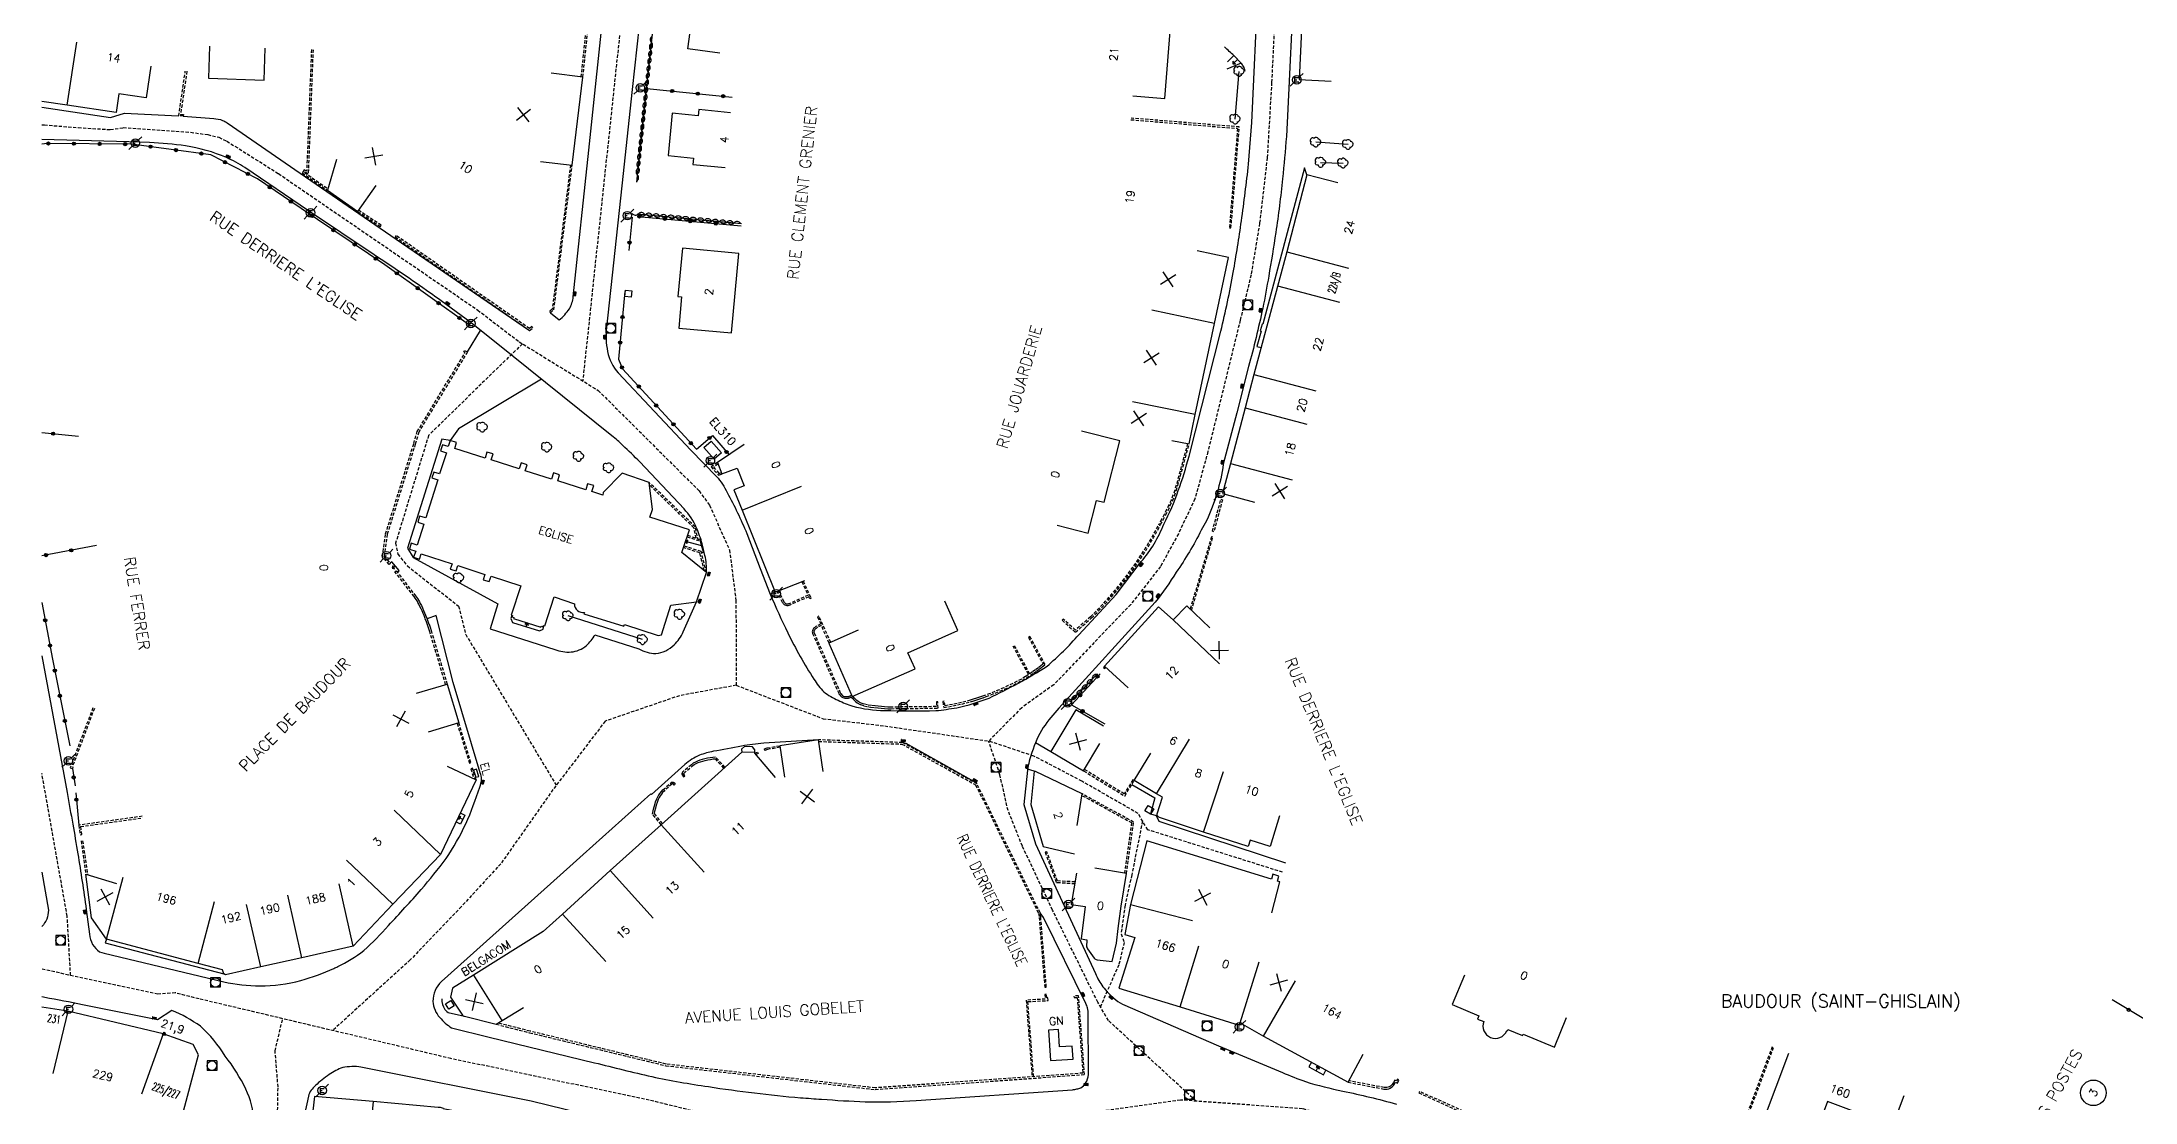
# Model space of a CAD drawing. Header units: millimetres. Extents: x 111999 to 113000, y 130000 to 131000.
# Drawn here: x 112000 to 112327, y 130470.7 to 130636.4 of the extents above; entities that cross this region are included whole.
import ezdxf
from ezdxf.enums import TextEntityAlignment as Align

# ---------------------------------------------------------------- set-up
doc = ezdxf.new("R2010")
doc.units = ezdxf.units.MM
doc.linetypes.add('DASHED', pattern=[0.75, 0.5, -0.25])
doc.layers.get('0').update_dxf_attribs({"linetype": 'CONTINUOUS'})
for name, color, linetype in [('W0001', 6, 'DASHED'), ('W0008', 7, 'CONTINUOUS'), ('W0100', 7, 'CONTINUOUS'), ('W0112', 1, 'DASHED'), ('W0300', 7, 'CONTINUOUS'), ('W0302', 3, 'CONTINUOUS'), ('W0310', 3, 'CONTINUOUS'), ('W0322', 7, 'CONTINUOUS'), ('W0334', 7, 'CONTINUOUS'), ('W0400', 7, 'CONTINUOUS'), ('W0420', 7, 'CONTINUOUS'), ('W0471', 7, 'CONTINUOUS'), ('W0851', 7, 'CONTINUOUS'), ('W0980', 7, 'CONTINUOUS'), ('W0984', 7, 'CONTINUOUS'), ('W0989', 7, 'CONTINUOUS'), ('W0991', 7, 'CONTINUOUS'), ('W1102', 7, 'CONTINUOUS')]:
    doc.layers.add(name, color=color, linetype=linetype)
doc.styles.get("Standard").update_dxf_attribs({"font": 'romans.shx', "width": 0.85})

# ---------------------------------------------------------------- blocks, each defined once
blk = doc.blocks.new('T400')
for p, q in [((-0.15, 0.3), (0.15, 0.3)), ((-0.15, -0.25), (-0.15, 0.3)), ((-0.15, 0.15), (0.15, 0.15)), ((-0.15, 0), (0.15, 0)), ((0.15, 0.3), (0.15, -0.25)), ((-0.15, -0.15), (0.15, -0.15)), ((-0.15, -0.25), (-0.15, -0.3)), ((-0.15, -0.3), (0.15, -0.3)), ((0.15, -0.3), (0.15, -0.25))]:
    blk.add_line(p, q)
blk = doc.blocks.new('T420')
for p, q in [((0.75, 0.75), (-0.75, 0.75)), ((-0.75, 0.75), (-0.75, -0.75)), ((0.75, 0.75), (0.75, -0.75)), ((0.75, -0.75), (-0.75, -0.75))]:
    blk.add_line(p, q)
blk.add_ellipse((0, 0), major_axis=(-0.53, 0.53), ratio=1, start_param=3.926991, end_param=10.210176)
blk = doc.blocks.new('T471')
for p, q in [((-0.333334, 0.333334), (-0.333334, -0.333334)), ((-0.333334, 0.333334), (0.333334, 0.333334)), ((-0.333334, 0), (0, 0)), ((0.500001, 0.500001), (1.000002, 1.000002)), ((-0.500001, -0.500001), (-1.000002, -1.000002)), ((-0.333334, -0.333334), (0.333334, -0.333334))]:
    blk.add_line(p, q)
blk.add_ellipse((0, 0), major_axis=(0.471405, 0.471405), ratio=1, start_param=5.4977871438, end_param=11.780972451)
blk = doc.blocks.new('T851')
for p, q in [((-0.25, -0.15), (0, 0.32)), ((0, 0.32), (0.25, -0.15)), ((-0.25, -0.15), (0.25, -0.15))]:
    blk.add_line(p, q)
for major_axis in [(-0.106, 0.106), (-0.0354, 0.0354), (-0.0236, 0.0236)]:
    blk.add_ellipse((0, 0), major_axis=major_axis, ratio=1, start_param=3.926991, end_param=10.210176)
blk = doc.blocks.new('t112o')
at = {"color": 0, "linetype": 'Continuous'}
for p, q in [((-0.5, 0.5), (0.5, 0.5)), ((-0.5, -0.5), (-0.5, 0.5)), ((0.5, 0.5), (0.5, -0.5)), ((0.5, -0.5), (-0.5, -0.5))]:
    blk.add_line(p, q, dxfattribs=at)
blk = doc.blocks.new('T300')
for p, q in [((-0.8, 0.51), (-0.86, 0.34)), ((-0.86, 0.34), (-0.86, 0.17)), ((-0.86, 0.17), (-0.74, 0.06)), ((-0.69, 0.63), (-0.8, 0.51)), ((-0.8, -0.06), (-0.74, 0.06)), ((-0.74, 0.06), (-0.69, 0.11)), ((-0.57, 0.69), (-0.69, 0.63)), ((-0.46, 0.69), (-0.57, 0.69)), ((-0.29, 0.63), (-0.46, 0.69)), ((-0.29, 0.63), (-0.17, 0.74)), ((-0.23, 0.57), (-0.29, 0.63)), ((-0.17, 0.74), (-0.06, 0.8)), ((-0.06, 0.8), (0.06, 0.8)), ((0.06, 0.8), (0.23, 0.74)), ((0.23, 0.74), (0.34, 0.63)), ((0.34, 0.63), (0.4, 0.51)), ((0.46, 0.46), (0.34, 0.46)), ((0.4, 0.51), (0.4, 0.46)), ((0.57, 0.4), (0.46, 0.46)), ((0.57, 0.4), (0.69, 0.29)), ((0.69, 0.29), (0.74, 0.17)), ((0.74, 0.06), (0.69, -0.17)), ((0.74, 0.17), (0.74, 0.06)), ((-0.8, -0.17), (-0.8, -0.06)), ((-0.8, -0.23), (-0.8, -0.17)), ((-0.74, -0.34), (-0.8, -0.23)), ((-0.69, -0.4), (-0.74, -0.34)), ((-0.51, -0.46), (-0.69, -0.4)), ((-0.4, -0.46), (-0.51, -0.46)), ((-0.4, -0.46), (-0.34, -0.46)), ((-0.34, -0.46), (-0.34, -0.4)), ((-0.34, -0.51), (-0.34, -0.46)), ((-0.29, -0.63), (-0.34, -0.51)), ((-0.17, -0.74), (-0.29, -0.63)), ((-0.06, -0.8), (-0.17, -0.74)), ((0.06, -0.8), (-0.06, -0.8)), ((0.17, -0.74), (0.06, -0.8)), ((0.23, -0.69), (0.17, -0.74)), ((0.29, -0.46), (0.23, -0.46)), ((0.29, -0.63), (0.23, -0.69)), ((0.46, -0.4), (0.29, -0.46)), ((0.34, -0.51), (0.29, -0.63)), ((0.34, -0.51), (0.34, -0.46)), ((0.57, -0.34), (0.46, -0.4)), ((0.63, -0.29), (0.57, -0.34)), ((0.69, -0.17), (0.63, -0.29))]:
    blk.add_line(p, q)
blk = doc.blocks.new('t310o')
at = {"color": 0, "linetype": 'Continuous'}
for centre, start, end in [((-0.5, 0.38), 216.8699, 323.1304), ((0.5, -0.37), 36.8699, 143.1303)]:
    blk.add_arc(centre, 0.625, start, end, dxfattribs=at)
blk = doc.blocks.new('t322o')
at = {"color": 0, "linetype": 'Continuous'}
for radius in [0.25, 0.15]:
    blk.add_circle((0, 0), radius, dxfattribs=at)
blk = doc.blocks.new('t991o')
at = {"color": 0, "linetype": 'Continuous'}
for p, q in [((-1, 1), (1, -1)), ((-1, -1), (1, 1))]:
    blk.add_line(p, q, dxfattribs=at)

msp = doc.modelspace()

# ---------------------------------------------------------------- linework, layer by layer
at = {"layer": 'W0001'}
for points in [[(112055.46, 130850.03), (112101.14, 130845.33), (112103.75, 130844.65), (112105.95, 130843.68), (112107.6, 130842.45), (112108.83, 130840.66), (112110.07, 130838.6), (112110.76, 130835.85), (112111.03, 130833.52), (112110.9, 130831.18), (112108.83, 130810.99), (112100.36, 130734.87), (112098.19, 130711.98), (112084.5, 130583.44)], [(112207.76, 130820.31), (112206.03, 130803.93), (112203.56, 130780.91), (112200.69, 130755.38), (112197.82, 130731.29), (112195.81, 130709.78), (112194.68, 130683.64), (112193.74, 130664.32), (112192.12, 130630.07), (112191.43, 130618.31), (112190.24, 130608.07), (112188.9, 130599.99), (112187.21, 130592.92), (112182.16, 130572.39), (112180.14, 130564.99), (112177.55, 130559.55), (112174.77, 130554.44), (112170.11, 130548.52), (112158.09, 130535.97), (112153.07, 130532.38), (112147.92, 130527.16)], [(112000, 130623.46), (112000.39, 130623.44), (112005.68, 130623.01), (112010.69, 130622.71), (112012.72, 130623.01), (112023.24, 130622.28), (112025.93, 130621.92), (112027.67, 130621.52), (112028.32, 130621.16), (112028.9, 130620.9), (112036.96, 130615.83), (112068.09, 130594.51), (112074.55, 130589.56), (112086.92, 130581.95), (112102.68, 130566.26), (112104.3, 130564.01), (112107.43, 130557.01), (112108.43, 130549.14), (112108.48, 130535.88), (112122.05, 130530.66), (112131.67, 130529.53), (112147.92, 130527.16)], [(112075.07, 130589.24), (112060.42, 130574.93), (112055.26, 130558.09), (112055.63, 130556.37), (112057.1, 130554.52), (112065.1, 130548.25), (112066.21, 130543.83), (112080.36, 130520.25)], [(112108.48, 130535.88), (112099.6, 130534.25), (112088, 130530.27), (112079.85, 130519.58), (112071.7, 130507.99), (112065.54, 130501.3), (112057.56, 130492.97), (112045.42, 130481.93)], [(112193.83, 130506.66), (112172.76, 130513.3), (112171.25, 130515.86), (112162.48, 130520.89), (112154.96, 130524.82), (112147.92, 130527.16)], [(112180.31, 130470.9), (112166.62, 130483.5), (112164.96, 130486.35), (112157.9, 130500.74), (112153.19, 130510.73), (112150.94, 130516.32), (112149.67, 130521.9), (112147.92, 130527.16)], [(112004.49, 130490.55), (112003.96, 130499.81), (112000, 130522.11)], [(112171.95, 130514.68), (112170.26, 130506.24), (112169.22, 130501.52), (112168.59, 130497.04), (112169.08, 130495.71), (112168.24, 130492.21), (112165.36, 130485.65)], [(112280.69, 130432.91), (112276.25, 130435.76), (112261.69, 130444.15), (112248.35, 130450.95), (112233.39, 130457.48), (112221.96, 130462.37), (112212.16, 130465.64), (112204.82, 130467.81), (112196.93, 130469.71), (112177.88, 130471.07), (112162.37, 130468.9), (112134.34, 130466.72), (112125.09, 130467), (112115.84, 130467.54), (112108.76, 130468.35), (112101.41, 130469.44), (112094.88, 130471.07), (112063.9, 130477.55), (112024.55, 130486.88), (112020.83, 130487.82), (112018.14, 130487.62), (112000, 130491.51)], [(112032.61, 130448.05), (112036.23, 130463.38), (112036.81, 130467.96), (112036.9, 130473.12), (112036.43, 130478.76), (112037.62, 130483.78)]]:
    msp.add_lwpolyline(points, dxfattribs=at)
at = {"layer": 'W0008', "flags": 128}
for points in [[(112196.28, 130659.71), (112194.88, 130630.29), (112194.43, 130621.61, -0.0046), (112193.83, 130615.03, -0.0113), (112192.77, 130606.63, -0.0056), (112191.66, 130599.82, -0.0086), (112190.74, 130594.79, -0.0109), (112188.53, 130585.68), (112186.7, 130578.47), (112184.57, 130570.42, -0.0739), (112181.95, 130561.6), (112181.12, 130560.1, -0.032687), (112177.22, 130553.54, -0.027), (112173.94, 130548.87), (112158.9, 130532.31, 0.042), (112156.44, 130529.27, 0.0595), (112154.67, 130525.4, 0.0563), (112153.98, 130522.62), (112153.41, 130517.27), (112155.24, 130511.08), (112157.09, 130507.03), (112164.6, 130490.83, 0.0498), (112165.76, 130488.77, 0.0545), (112167.47, 130486.98, 0.0776), (112168.83, 130486.04), (112183.82, 130479.55), (112193.81, 130475.37, 0.0188), (112197.43, 130473.95, 0.025983), (112203.26, 130472.47, -0.0173), (112211.63, 130470.43, -0.015)], [(112113.76, 130550.13, 0.010015), (112116.53, 130544.08, 0.031), (112120.62, 130536.82, 0.0668), (112122.18, 130534.86, 0.0716), (112124.4, 130533.53, 0.0348), (112126.67, 130532.62, 0.0636), (112131.62, 130531.94, 0.012874), (112139.67, 130531.92, 0.0191), (112142.92, 130532.38, 0.0434), (112147.97, 130533.88, 0.0319), (112157.03, 130538.86, 0.0356), (112161.99, 130543.78), (112167.82, 130550.09), (112171.76, 130555.23, 0.0858), (112175.27, 130561.07, 0.0399), (112177.54, 130566.29, 0.0216), (112179.22, 130571.67), (112184.18, 130591.2, 0.018), (112186.12, 130600.38, 0.0091), (112187.4, 130608.43, 0.0052), (112188.53, 130617.32), (112189.02, 130623.84), (112190.03, 130645.21)], [(112079.45, 130594.1), (112080.82, 130592.96, 0.0753), (112082.41, 130594.71, 0.1063), (112083.02, 130596.58), (112085.47, 130619.48), (112088.02, 130643.77)], [(112093.32, 130638.99), (112092.21, 130628.96), (112090.6, 130613.9), (112088.22, 130591.78, 0.0822), (112088.38, 130588.02, 0.1328), (112090.04, 130584.68), (112101.38, 130572.61), (112105.41, 130568.51, -0.0738), (112107.05, 130566, -0.0288), (112110.13, 130559.6), (112112.23, 130554.14)], [(112022.09, 130624.81), (112026.84, 130624.45, -0.0754), (112028.23, 130624.15, -0.0568), (112028.96, 130623.76), (112040.35, 130615.9), (112056.17, 130604.99), (112076.2, 130591.3)], [(112103.81, 130553.51, 0.078529), (112103.58, 130556.18, -0.008256), (112103.17, 130558, 0.0282), (112102.29, 130560.45, 0.0839), (112100.33, 130563.43), (112093.41, 130570.78, 0.0157), (112090.75, 130573.36, 0.0191), (112089.05, 130574.88), (112070.96, 130589.38), (112066.87, 130592.65, 0.005), (112060.62, 130597.21, 0.0066), (112051.91, 130603.16), (112041.67, 130610.03), (112031.7, 130616.76, 0.0445), (112028.82, 130618.33, 0.0647), (112022.44, 130620.16, 0.0237), (112016.84, 130620.69), (112013.58, 130620.8), (112000, 130621.17, 0.1398)], [(112063.8, 130574.12), (112062.49, 130574.36), (112057.13, 130557.31), (112058.03, 130555.85), (112071.25, 130548.58), (112070.06, 130544.7), (112080.16, 130541.45, 0.1005), (112082.68, 130541.08, 0.153), (112085.06, 130542.07, 0.0715), (112086.41, 130543.77), (112090.99, 130542.28), (112093.25, 130541.56, 0.1085), (112095.91, 130540.84, 0.1764), (112098.76, 130542.19, 0.0987), (112100.2, 130544.25), (112102.29, 130548.91)], [(112000, 130540.49), (112002.63, 130526.15), (112003.94, 130519.11, -0.0026), (112004.82, 130514.17, -0.0025), (112005.62, 130509.56, -0.0065), (112006.92, 130500.87), (112007.46, 130497, 0.0956), (112007.91, 130495.38, 0.0878), (112009.01, 130494.24), (112009.72, 130494.03), (112028.43, 130489.55, 0.0599), (112034.06, 130488.92, 0.0638), (112040.46, 130489.75, 0.0404), (112045.63, 130491.64, 0.0052), (112046.23, 130491.92, 0.061), (112050.28, 130494.45, 0.036), (112054.15, 130498.35, 0.0075), (112059.25, 130503.95, 0.0111), (112063.17, 130508.8, 0.03188), (112066.24, 130514.23, 0.0252), (112068.4, 130519.97, 0.0884), (112068.69, 130521.25, 0.0665), (112068.49, 130522.19), (112064.23, 130536.29), (112061.62, 130546.8), (112060.19, 130546.24)], [(112121.33, 130527.35), (112112.77, 130526.81, 0.024), (112109.32, 130526.38, -0.001396), (112104.9, 130525.56, 0.0411), (112102.76, 130524.95, 0.0875), (112100.45, 130523.48), (112095.25, 130518.79), (112095.16, 130518.91), (112084.59, 130509.46), (112082.48, 130507.58), (112062.42, 130489.6, 0.2162), (112061.1, 130486.48, 0.1622), (112062.15, 130483.96, 0.0607), (112064.01, 130482.35), (112069.86, 130480.9), (112086.35, 130476.91, 0.0062), (112095.29, 130474.73, 0.0158), (112104.13, 130473.17, 0.0171), (112118.52, 130471.43, 0.002764), (112121.81, 130471.2, 0.009587), (112128.62, 130470.81, 0.0245), (112136.57, 130470.99), (112161.01, 130472.69, 0.0327), (112161.71, 130472.82, 0.0512), (112162.3, 130472.97, 0.1495), (112163.04, 130473.71, 0.1403), (112163.49, 130475.08), (112163.48, 130484.42, 0.0622), (112163.35, 130485.47, 0.0518), (112163.09, 130486.17), (112156.47, 130499.6), (112155.96, 130500.32)], [(112029.6, 130448.85), (112032.48, 130460.65, 0.0813), (112033.19, 130467.75, 0.0842), (112031.89, 130472.76, 0.0471), (112028.66, 130477.94, 0.0699), (112024.76, 130482.6, 0.0631), (112020.32, 130485.05), (112018.05, 130483.6), (112006.37, 130485.97, 0.0027), (112000.47, 130487.1, 0.000138), (112000, 130487.18)], [(112084.29, 130468.97), (112076.44, 130470.91), (112049.85, 130476.23, 0.0834), (112047, 130476.13, 0.0837), (112044.89, 130475.07, 0.0412), (112042.73, 130473.32, 0.1506), (112041.63, 130471.7), (112040.69, 130467.17, -0.0041)]]:
    msp.add_lwpolyline(points, format="xyb", dxfattribs=at)
for points in [[(112000, 130626.23), (112010.7, 130624.6), (112012.91, 130625.3), (112020.24, 130624.9), (112021.39, 130624.85)], [(112066.47, 130587.96), (112068.55, 130591.31)], [(112078.07, 130583.73), (112065.1, 130575.96), (112063.8, 130574.12)], [(112146.06, 130520.5), (112146.07, 130520.59), (112135.02, 130526.77), (112134.43, 130526.94)], [(112155.24, 130526.93), (112157.65, 130525.53)], [(112155.01, 130522.47), (112154, 130522.76)], [(112170.28, 130520.4), (112173.89, 130518.28), (112173.2, 130515.81), (112174.09, 130515.55), (112174.52, 130514.63), (112194.28, 130508.13)]]:
    msp.add_lwpolyline(points, dxfattribs=at)
at = {"layer": 'W0008'}
msp.add_lwpolyline([(112000, 130506.66), (112001.02, 130500.72, -0.194036), (112000, 130498.19)], format="xyb", dxfattribs=at)
at = {"layer": 'W0100'}
msp.add_line((112186.24, 130634.26), (112187.34, 130633.09), dxfattribs=at)
at = {"layer": 'W0100', "flags": 128}
for points in [[(112202.55, 130654.8), (112197.56, 130655.03), (112196.41, 130630.52), (112201.4, 130630.29)], [(112170.45, 130627.98), (112175.43, 130627.58), (112176.44, 130640.04), (112171.46, 130640.45)], [(112026.19, 130635.72), (112026.03, 130630.72), (112034.74, 130630.44), (112034.9, 130635.43)], [(112202.48, 130614.37), (112197.64, 130615.64), (112194.47, 130603.63), (112189.34, 130584.44), (112187.96, 130579.24), (112185.67, 130570.55), (112184.44, 130565.82), (112189.45, 130564.47)], [(112176.54, 130574.15), (112179.24, 130573.62), (112180.17, 130578.2), (112183.18, 130592.39), (112185.36, 130602.72), (112180.47, 130603.75)], [(112109.71, 130573.48), (112105.56, 130570.7), (112106.25, 130568.92), (112108.61, 130569.83), (112109.71, 130567.06), (112108.11, 130566.41), (112109.41, 130563.23), (112114.55, 130550.41), (112119.19, 130552.27)], [(112103.03, 130556.59), (112103.37, 130556.67), (112102.79, 130558.71), (112102.53, 130558.65)], [(112073.43, 130546.82), (112073.25, 130546.3), (112073.55, 130545.69), (112077.72, 130544.38), (112078.3, 130544.64), (112078.41, 130545.21)], [(112127.52, 130544.49), (112122.95, 130542.45), (112126.6, 130534.13), (112136.41, 130538.45), (112135.31, 130540.95), (112143.11, 130544.46), (112141.07, 130549.02)], [(112182.47, 130544.87), (112178.85, 130548.31), (112176.75, 130546.1), (112174.44, 130548.16), (112165.99, 130538.84), (112169.69, 130535.48)], [(112165.83, 130529.49), (112161.54, 130532.05), (112157.65, 130525.53), (112162.75, 130522.5), (112165.3, 130526.8)], [(112161.73, 130513.98), (112162.5, 130518.92), (112155.25, 130522.42), (112155, 130522.46), (112154.51, 130517.25), (112156.43, 130510.69), (112161.3, 130509.54)], [(112192.14, 130500.34), (112193.38, 130505.18), (112193.02, 130505.28), (112193.25, 130506.05), (112192.31, 130506.34), (112192.08, 130505.57), (112172.63, 130511.55), (112170.07, 130501.63), (112169.18, 130496.92), (112170.74, 130496.45), (112168.25, 130488.55), (112177.82, 130485.61), (112187.05, 130482.76), (112187.21, 130483.13), (112190.87, 130481.04), (112204.05, 130473.85), (112206.41, 130478.23)], [(112161.61, 130506.54), (112160.82, 130501.6)], [(112160.82, 130501.6), (112163.01, 130501.31), (112162.35, 130496.24), (112163.27, 130496.09), (112163.22, 130494.99)], [(112023.37, 130450.37), (112028.23, 130449.19), (112031.37, 130462.08), (112030.14, 130463.63), (112026.43, 130465.46), (112021.72, 130467.76), (112024.47, 130478.16), (112023.62, 130479.74), (112018.96, 130481.42), (112004.04, 130484.97), (112000, 130485.59)], [(112198.33, 130476.97), (112197.95, 130476.26), (112200.2, 130475), (112200.6, 130475.73)], [(112121.29, 130454.89), (112120.98, 130459.88), (112114.06, 130459.46), (112108.69, 130460.87), (112101.74, 130462.64), (112096.77, 130463.93), (112087.46, 130466.34), (112083.65, 130467.33), (112076.08, 130469.23), (112075.58, 130466.88), (112074.01, 130467.18), (112074.07, 130467.51), (112065.66, 130469.1), (112062.71, 130469.68), (112062.74, 130469.77), (112062.29, 130469.88), (112061.91, 130469.91), (112051.75, 130470.85), (112042.6, 130471.65), (112041.77, 130464.43), (112041.09, 130462.11), (112045.88, 130460.7)]]:
    msp.add_lwpolyline(points, dxfattribs=at)
at = {"layer": 'W0100'}
for points in [[(112105.89, 130634.67), (112100.94, 130635.32), (112101.58, 130640.29), (112100.68, 130640.38), (112101.2, 130645.37), (112107.21, 130644.75)], [(112017, 130632.64), (112016.28, 130627.69), (112012.02, 130628.31), (112011.59, 130625.37), (112003.95, 130626.5), (112000, 130627.1)], [(112077.88, 130617.74), (112082.84, 130617.14), (112084.52, 130630.91), (112079.56, 130631.51)], [(112186.79, 130633.68), (112186.06, 130632.99), (112186.46, 130632.98), (112186.08, 130633.39), (112186.06, 130632.99)], [(112107.59, 130625.34), (112102.61, 130625.83), (112102.52, 130624.88), (112098.49, 130625.28), (112097.83, 130618.67), (112101.79, 130618.26), (112101.7, 130617.26), (112106.74, 130616.79)], [(112046.02, 130618.03), (112044.6, 130613.23), (112049.35, 130609.9), (112052.22, 130613.99)], [(112158.62, 130560.9), (112163.46, 130559.66), (112164.77, 130564.77), (112165.97, 130564.47), (112168.43, 130574.05), (112162.4, 130575.61)], [(112103.08, 130557.69), (112100.55, 130558.36), (112100.75, 130558.02), (112100.89, 130558.56), (112100.55, 130558.36)], [(112055.52, 130553.57), (112055.81, 130553.79), (112054.66, 130555.19), (112054.39, 130554.96)], [(112055.24, 130554.49), (112054.71, 130554.18), (112055.09, 130554.08), (112054.81, 130554.56), (112054.71, 130554.18)], [(112075.64, 130545.04), (112075.83, 130545.64), (112075.47, 130545.46), (112076.01, 130545.29), (112075.83, 130545.64)], [(112058.53, 130534.64), (112063.32, 130536.07), (112065.13, 130529.99), (112060.34, 130528.56)], [(112122.07, 130522.41), (112121.33, 130527.35), (112115.29, 130526.44), (112116.04, 130521.5)], [(112063.31, 130523.26), (112067.83, 130521.11), (112062.27, 130509.43), (112054.85, 130501.67), (112048.64, 130495.13), (112040.59, 130493.31), (112034.23, 130491.91), (112028.71, 130490.63), (112028.45, 130490.79), (112028.24, 130491.42), (112024.4, 130492.43), (112010.11, 130496.23), (112007.77, 130499.56), (112006.87, 130506.35), (112011.66, 130504.93)], [(112065.37, 130515.94), (112066.07, 130515.61), (112065.41, 130514.17), (112064.69, 130514.52)], [(112065.74, 130514.89), (112065.05, 130515.27), (112065.16, 130514.89), (112065.43, 130515.38), (112065.05, 130515.27)], [(112290.88, 130471.72), (112289.13, 130467.04), (112278.95, 130470.84), (112276.75, 130464.95), (112268.97, 130467.85), (112272.91, 130478.42)], [(112199.07, 130475.63), (112199.46, 130476.35), (112199.08, 130476.24), (112199.58, 130475.97), (112199.46, 130476.35)]]:
    msp.add_lwpolyline(points, dxfattribs=at)
at = {"layer": 'W0100', "flags": 128}
for points in [[(112100.06, 130604.18), (112099.36, 130596.61), (112099.95, 130596.58), (112099.51, 130591.67), (112107.74, 130590.93), (112108.87, 130603.36)], [(112067.45, 130522.64), (112067.79, 130521.5), (112068.24, 130521.64), (112067.9, 130522.78)], [(112157.58, 130477.24), (112161.11, 130477.48), (112160.96, 130479.51), (112158.97, 130479.36), (112158.8, 130482.11), (112157.24, 130482)]]:
    msp.add_lwpolyline(points, close=True, dxfattribs=at)
at = {"layer": 'W0100'}
msp.add_lwpolyline([(112060.9, 130568.29), (112061.84, 130567.98), (112059.98, 130562.06), (112059.02, 130562.32), (112058.71, 130561.39), (112059.67, 130561.07), (112058.65, 130557.79), (112057.69, 130558.1), (112057.42, 130557.13), (112058.41, 130556.83), (112058.08, 130555.89), (112058.99, 130555.59), (112059.27, 130556.43), (112064.11, 130554.87), (112063.79, 130554.04), (112064.7, 130553.75), (112064.98, 130554.59), (112069.22, 130553.21), (112068.95, 130552.38), (112069.89, 130552.08), (112070.17, 130552.92), (112074.81, 130551.4), (112073.32, 130546.86), (112073.53, 130546.79), (112073.47, 130546.56), (112073.73, 130546.49), (112073.7, 130546.33), (112077.95, 130544.95), (112078.01, 130545.09), (112078.27, 130545.01), (112078.36, 130545.22), (112078.55, 130545.18), (112080.04, 130549.71), (112083.21, 130548.59, 0.467075), (112084.75, 130547.25), (112084.69, 130547.04), (112090.9, 130545.09), (112091.01, 130545.38), (112096.3, 130543.67), (112096.81, 130543.75), (112098.26, 130548.4), (112102.29, 130548.9), (112103.81, 130553.51), (112099.98, 130556.63), (112100.22, 130557.39), (112101.17, 130560.18), (112094.98, 130562.17), (112095.4, 130563.35), (112094.85, 130567.58), (112090.67, 130569.01), (112087.71, 130566.01), (112087.63, 130565.61), (112085.94, 130566.15), (112086.22, 130567.08), (112085.26, 130567.36), (112084.99, 130566.42), (112080.6, 130567.81), (112080.88, 130568.75), (112079.92, 130569.05), (112079.64, 130568.11), (112075.51, 130569.41), (112075.79, 130570.35), (112074.86, 130570.64), (112074.58, 130569.7), (112070.21, 130571.09), (112070.49, 130572.03), (112069.53, 130572.31), (112069.26, 130571.37), (112064.49, 130572.9), (112064.78, 130573.83), (112063.8, 130574.12), (112063.5, 130573.2), (112062.58, 130573.47), (112062.26, 130572.51), (112063.19, 130572.2), (112062.13, 130568.91), (112061.21, 130569.19)], format="xyb", close=True, dxfattribs=at)
msp.add_lwpolyline([(112106.16, 130572.19), (112105.05, 130571.21), (112103.42, 130573.02), (112104.54, 130574.01)], close=True, dxfattribs=at)
at = {"layer": 'W0100', "flags": 128}
for points in [[(112114.63, 130521.46), (112111.37, 130525.25), (112111.37, 130525.35), (112109.34, 130525.45), (112096.77, 130514.08), (112088.8, 130506.94), (112081.35, 130500.13), (112078.3, 130497.42), (112067.41, 130490.6), (112064.17, 130488.55), (112063.83, 130487.13), (112065.73, 130484.32, 0.0663), (112065.8, 130484.21, 0.0975), (112066.02, 130484.17), (112070.95, 130482.92), (112075.22, 130485.53)], [(112163.22, 130495.06, -0.045109), (112163.22, 130494.99, 0.1293), (112163.37, 130494.71), (112164.41, 130493.26, 0.0924), (112164.61, 130493.07, 0.118), (112164.84, 130492.97), (112167.22, 130492.71), (112167.9, 130495.57), (112168.14, 130497.9), (112168.59, 130501.35), (112169.44, 130506.45), (112164.51, 130507.28)]]:
    msp.add_lwpolyline(points, format="xyb", dxfattribs=at)
at = {"layer": 'W0100'}
for points in [[(112193.37, 130515.48), (112191.87, 130510.71), (112188.76, 130511.69), (112188.45, 130510.71), (112181.45, 130512.93), (112174.61, 130515.21, -0.1964), (112174.31, 130515.5, -0.1915), (112174.26, 130515.79), (112175.07, 130518.39), (112174.13, 130518.91), (112170.65, 130521), (112173.24, 130525.29)], [(112222.24, 130490.59), (112220.3, 130485.98), (112224.48, 130484.22), (112224.29, 130483.72), (112225.27, 130483.35, 0.9864), (112228.84, 130481.86), (112228.92, 130481.84), (112229.03, 130482.08), (112231.31, 130481.15), (112231.39, 130481.36), (112236.3, 130479.35), (112238.19, 130483.97)]]:
    msp.add_lwpolyline(points, format="xyb", dxfattribs=at)
at = {"layer": 'W0112'}
for p, q in [((112115.33, 130526.19), (112113.36, 130525.84)), ((112006.13, 130511.55), (112006.87, 130506.35)), ((112006.37, 130511.59), (112007.13, 130506.27))]:
    msp.add_line(p, q, dxfattribs=at)
for points in [[(112084.52, 130630.91), (112087.97, 130663.79), (112088.76, 130671.07), (112088.52, 130671.1), (112087.72, 130663.8), (112071.44, 130664.23)], [(112084.27, 130630.94), (112087.7, 130663.55), (112071.43, 130663.98)], [(112042.11, 130635.2), (112041.37, 130616.19), (112040.98, 130616.43), (112040.68, 130615.94), (112044.6, 130613.23)], [(112042.36, 130635.19), (112041.61, 130615.75), (112041.06, 130616.09), (112041.02, 130616.01), (112044.67, 130613.48)], [(112022.65, 130631.82), (112021.67, 130625.08), (112022.11, 130625.06), (112022.09, 130624.81), (112021.39, 130624.85), (112022.41, 130631.85)], [(112170.14, 130624.25), (112186.79, 130622.89), (112185.52, 130607.36), (112185.77, 130607.34), (112187.06, 130623.12), (112170.16, 130624.5)], [(112082.59, 130617.17), (112079.74, 130594.66), (112079.29, 130594.3), (112079.45, 130594.1), (112079.98, 130594.53), (112082.84, 130617.14)], [(112049.35, 130609.9), (112052.89, 130607.54), (112053.03, 130607.75), (112049.5, 130610.1)], [(112105.56, 130570.7), (112104.55, 130570.02), (112105.72, 130568.69), (112106.25, 130568.92)], [(112105.65, 130570.46), (112104.93, 130569.97), (112105.79, 130568.99), (112106.16, 130569.15)], [(112100.8, 130559.09), (112102.56, 130558.49), (112102.08, 130560.62), (112094.85, 130567.58)], [(112100.88, 130559.33), (112102.22, 130558.87), (112101.85, 130560.49), (112094.9, 130567.19)], [(112103.49, 130553.78), (112102.78, 130556.58), (112100.22, 130557.4)], [(112103.82, 130553.5), (112102.99, 130556.77), (112100.3, 130557.64)], [(112179.61, 130547.59), (112182.95, 130559.02), (112182.71, 130559.09), (112179.4, 130547.78)], [(112063.08, 130535.99), (112060.56, 130544.38), (112060.41, 130544.86), (112060.25, 130545.34), (112060.08, 130545.81), (112059.9, 130546.29), (112059.72, 130546.76), (112059.57, 130547.12), (112059.41, 130547.49), (112059.25, 130547.85), (112059.07, 130548.21), (112058.89, 130548.56), (112058.76, 130548.8), (112058.62, 130549.05), (112058.47, 130549.28), (112058.32, 130549.51), (112058.15, 130549.73), (112055.16, 130553.62), (112055.36, 130553.77), (112058.35, 130549.88), (112058.52, 130549.65), (112058.68, 130549.42), (112058.83, 130549.17), (112058.97, 130548.93), (112059.11, 130548.68), (112059.3, 130548.32), (112059.47, 130547.96), (112059.64, 130547.59), (112059.8, 130547.22), (112059.95, 130546.85), (112060.14, 130546.38), (112060.32, 130545.9), (112060.48, 130545.42), (112060.64, 130544.94), (112060.8, 130544.45), (112063.32, 130536.07)], [(112118.95, 130552.17), (112120.18, 130549.5), (112119.95, 130549.4), (112119.8, 130549.72), (112116.85, 130548.39), (112116.71, 130548.34), (112116.56, 130548.31), (112116.41, 130548.31), (112116.26, 130548.33), (112116.13, 130548.38), (112116.03, 130548.44), (112115.94, 130548.52), (112115.86, 130548.6), (112115.79, 130548.7), (112115.73, 130548.8), (112114.87, 130550.54)], [(112118.71, 130552.08), (112119.7, 130549.95), (112116.76, 130548.62), (112116.65, 130548.58), (112116.54, 130548.56), (112116.43, 130548.56), (112116.33, 130548.57), (112116.23, 130548.61), (112116.17, 130548.64), (112116.11, 130548.7), (112116.05, 130548.76), (112116, 130548.83), (112115.95, 130548.92), (112115.1, 130550.63)], [(112123.23, 130542.58), (112121.4, 130546.67), (112121.17, 130546.57), (112121.67, 130545.46), (112121.06, 130545.12), (112120.93, 130545.05), (112120.8, 130544.96), (112120.68, 130544.87), (112120.57, 130544.76), (112120.48, 130544.64), (112120.42, 130544.52), (112120.38, 130544.39), (112120.36, 130544.25), (112120.37, 130544.12), (112120.41, 130543.99), (112124.44, 130534.73), (112124.53, 130534.55), (112124.65, 130534.37), (112124.79, 130534.21), (112124.94, 130534.08), (112125.12, 130533.97), (112125.28, 130533.91), (112125.46, 130533.87), (112125.63, 130533.86), (112125.81, 130533.86), (112125.99, 130533.89), (112126.08, 130533.91), (112126.17, 130533.94), (112126.26, 130533.97), (112126.35, 130534), (112126.44, 130534.03), (112126.62, 130533.84), (112126.8, 130533.64), (112126.99, 130533.46), (112127.18, 130533.29), (112127.39, 130533.14), (112127.87, 130532.87), (112128.4, 130532.68), (112128.96, 130532.55), (112129.53, 130532.46), (112130.11, 130532.4), (112130.63, 130532.34), (112131.14, 130532.29), (112131.65, 130532.25), (112132.16, 130532.22), (112132.66, 130532.22), (112140, 130532.31), (112139.99, 130533.29), (112139.74, 130533.28), (112139.75, 130532.55), (112132.66, 130532.47), (112132.16, 130532.47), (112131.66, 130532.5), (112131.16, 130532.54), (112130.66, 130532.59), (112130.14, 130532.65), (112129.57, 130532.71), (112129, 130532.8), (112128.47, 130532.92), (112127.97, 130533.1), (112127.52, 130533.35), (112127.34, 130533.48), (112127.16, 130533.64), (112126.98, 130533.82), (112126.8, 130534.01), (112126.67, 130534.15)], [(112123, 130542.48), (112121.77, 130545.23), (112121.18, 130544.91), (112121.06, 130544.83), (112120.95, 130544.76), (112120.85, 130544.68), (112120.76, 130544.6), (112120.7, 130544.51), (112120.66, 130544.42), (112120.63, 130544.33), (112120.61, 130544.24), (112120.62, 130544.16), (112120.64, 130544.08), (112124.67, 130534.84), (112124.75, 130534.67), (112124.85, 130534.52), (112124.96, 130534.39), (112125.09, 130534.28), (112125.23, 130534.2), (112125.36, 130534.15), (112125.49, 130534.12), (112125.64, 130534.11), (112125.79, 130534.11), (112125.94, 130534.14), (112126.02, 130534.15), (112126.1, 130534.18), (112126.18, 130534.2), (112126.27, 130534.23), (112126.51, 130534.32), (112126.52, 130534.31)], [(112151.67, 130542.04), (112154.13, 130537.54), (112153.68, 130537.25), (112153.02, 130536.86), (112152.35, 130536.5), (112151.67, 130536.15), (112150.98, 130535.82), (112150.28, 130535.5), (112149.57, 130535.19), (112148.86, 130534.9), (112148.14, 130534.62), (112147.42, 130534.35), (112146.95, 130534.18), (112146.47, 130534.01), (112145.99, 130533.85), (112145.51, 130533.69), (112145.03, 130533.55), (112144.35, 130533.36), (112143.67, 130533.2), (112142.97, 130533.05), (112142.28, 130532.9), (112141.58, 130532.77), (112141.12, 130532.69), (112140.97, 130533.39), (112140.73, 130533.34), (112140.92, 130532.39), (112141.62, 130532.53), (112142.32, 130532.66), (112143.02, 130532.8), (112143.72, 130532.95), (112144.41, 130533.12), (112145.1, 130533.31), (112145.59, 130533.45), (112146.07, 130533.61), (112146.55, 130533.77), (112147.03, 130533.94), (112147.51, 130534.12), (112148.23, 130534.39), (112148.95, 130534.67), (112149.67, 130534.96), (112150.38, 130535.27), (112151.09, 130535.59), (112151.78, 130535.92), (112152.47, 130536.28), (112153.15, 130536.65), (112153.81, 130537.04), (112154.46, 130537.45), (112154.93, 130537.77), (112155.39, 130538.09), (112155.84, 130538.43), (112156.29, 130538.77), (112156.74, 130539.11), (112154.35, 130543.5), (112154.13, 130543.38), (112156.42, 130539.18), (112156.14, 130538.97), (112155.69, 130538.63), (112155.24, 130538.3), (112154.78, 130537.97), (112154.34, 130537.67), (112151.89, 130542.16)], [(112165.99, 130538.84), (112165.85, 130538.64), (112166.06, 130538.5), (112166.17, 130538.67)], [(112007.97, 130532.35), (112004.43, 130523), (112004.76, 130522.88)], [(112008.2, 130532.26), (112004.76, 130523.15), (112004.84, 130523.12), (112004.76, 130522.88)], [(112064.89, 130529.92), (112066.79, 130523.72), (112067.03, 130523.79), (112065.13, 130529.99)], [(112121.36, 130527.1), (112134.36, 130526.69), (112145.87, 130520.32), (112155.72, 130500.24), (112155.8, 130499.6), (112156.67, 130488.7), (112156.92, 130488.72), (112156.05, 130499.62), (112155.96, 130500.32), (112146.06, 130520.5), (112134.43, 130526.94), (112121.33, 130527.35)], [(112106.71, 130523.07), (112105.25, 130524.67), (112104.84, 130524.61), (112104.42, 130524.55), (112104, 130524.48), (112103.59, 130524.39), (112103.17, 130524.28), (112102.8, 130524.17), (112102.45, 130524.04), (112102.1, 130523.88), (112101.77, 130523.69), (112101.47, 130523.47), (112100.1, 130522.3), (112100.06, 130522.26), (112100.03, 130522.22), (112100.01, 130522.17), (112099.99, 130522.12), (112099.98, 130522.07), (112099.98, 130522.02), (112099.99, 130521.97), (112100.01, 130521.92), (112100.03, 130521.87), (112100.06, 130521.83), (112100.25, 130521.57), (112100.45, 130521.72), (112100.27, 130521.97), (112100.25, 130522), (112100.24, 130522.02), (112100.23, 130522.03), (112100.23, 130522.05), (112100.23, 130522.05), (112100.23, 130522.06), (112100.24, 130522.07), (112100.24, 130522.08), (112100.25, 130522.1), (112100.27, 130522.11), (112101.63, 130523.27), (112101.91, 130523.48), (112102.21, 130523.66), (112102.54, 130523.81), (112102.88, 130523.94), (112103.24, 130524.04), (112103.64, 130524.14), (112104.05, 130524.23), (112104.46, 130524.3), (112104.87, 130524.37), (112105.16, 130524.41), (112106.52, 130522.9)], [(112111.37, 130525.25), (112111.81, 130525.44), (112111.91, 130525.21), (112111.54, 130525.05)], [(112113.38, 130525.84), (112112.94, 130525.71), (112112.87, 130525.95), (112113.31, 130526.08), (112115.29, 130526.44)], [(112067.83, 130521.11), (112067.25, 130522.91), (112067.01, 130522.83), (112067.52, 130521.26)], [(112096.77, 130514.08), (112095.38, 130515.76), (112095.49, 130516.24), (112095.61, 130516.72), (112095.74, 130517.2), (112095.89, 130517.67), (112096.07, 130518.13), (112096.22, 130518.44), (112096.39, 130518.75), (112096.58, 130519.03), (112096.79, 130519.3), (112097.03, 130519.54), (112098.29, 130520.66), (112098.33, 130520.69), (112098.37, 130520.72), (112098.42, 130520.74), (112098.46, 130520.75), (112098.51, 130520.76), (112098.57, 130520.75), (112098.63, 130520.73), (112098.68, 130520.71), (112098.73, 130520.68), (112098.77, 130520.64), (112098.96, 130520.45), (112098.79, 130520.27), (112098.6, 130520.46), (112098.58, 130520.48), (112098.56, 130520.49), (112098.54, 130520.5), (112098.52, 130520.5), (112098.51, 130520.5), (112098.51, 130520.5), (112098.5, 130520.5), (112098.49, 130520.5), (112098.47, 130520.49), (112098.45, 130520.47), (112097.2, 130519.36), (112096.98, 130519.13), (112096.78, 130518.89), (112096.6, 130518.62), (112096.44, 130518.33), (112096.3, 130518.03), (112096.13, 130517.58), (112095.98, 130517.13), (112095.85, 130516.66), (112095.73, 130516.18), (112095.65, 130515.82), (112096.96, 130514.25)], [(112162.75, 130522.5), (112169.17, 130518.57), (112170.65, 130521), (112170.44, 130521.13), (112169.09, 130518.91), (112162.87, 130522.72)], [(112169.19, 130506.5), (112170.28, 130514.36), (112162.46, 130518.66)], [(112169.44, 130506.45), (112170.55, 130514.5), (112162.5, 130518.92)], [(112015.68, 130515.41), (112005.78, 130514.02), (112005.99, 130512.52), (112006.24, 130512.55), (112006.06, 130513.81), (112015.72, 130515.16)], [(112161.39, 130505.15), (112158.65, 130505.32), (112156.98, 130509.87), (112156.74, 130509.78), (112158.49, 130505.05), (112158.65, 130505.07), (112161.35, 130504.9)], [(112070.95, 130482.92), (112076.2, 130481.59), (112097.48, 130476.44), (112130.19, 130472.71), (112162.89, 130475.05), (112161.96, 130487.38), (112161.24, 130487.32), (112161.26, 130487.07), (112161.73, 130487.11), (112162.63, 130475.28), (112130.19, 130472.97), (112097.52, 130476.69), (112076.26, 130481.84), (112071.25, 130483.11)], [(112154.94, 130474.74), (112154.03, 130486.45), (112157.21, 130486.62), (112157.17, 130487.04), (112156.99, 130487.02), (112156.92, 130487.61), (112156.67, 130487.58), (112156.76, 130486.84), (112153.76, 130486.68), (112154.7, 130474.72)], [(112270.31, 130479.39), (112260.18, 130452.21)], [(112260.4, 130452.11), (112270.54, 130479.3)], [(112204.05, 130473.85), (112209.66, 130472.78), (112209.91, 130472.76), (112210.16, 130472.78), (112210.41, 130472.84), (112210.64, 130472.93), (112210.85, 130473.06), (112211.01, 130473.19), (112211.14, 130473.34), (112211.26, 130473.51), (112211.38, 130473.68), (112211.48, 130473.86), (112211.78, 130473.73), (112212, 130474.23), (112211.77, 130474.33), (112211.65, 130474.06), (112211.38, 130474.17), (112211.16, 130473.81), (112211.06, 130473.65), (112210.95, 130473.5), (112210.83, 130473.37), (112210.71, 130473.26), (112210.53, 130473.15), (112210.33, 130473.07), (112210.12, 130473.03), (112209.91, 130473.01), (112209.69, 130473.03), (112204.18, 130474.08)], [(112233.7, 130464.11), (112215.24, 130472.41), (112215.13, 130472.18), (112233.59, 130463.88)]]:
    msp.add_lwpolyline(points, dxfattribs=at)
for points in [[(112055.19, 130605.97), (112076.2, 130591.3), (112076.69, 130591.74), (112076.52, 130591.93), (112076.18, 130591.62), (112055.33, 130606.17)], [(112066.05, 130588.21), (112066.47, 130587.96), (112058.87, 130575.44), (112058.34, 130573.58), (112053.95, 130559.47), (112053.48, 130556.06), (112054.44, 130554.89), (112054.25, 130554.73), (112053.21, 130555.99), (112053.7, 130559.53), (112058.1, 130573.65), (112058.64, 130575.54), (112066.13, 130587.88), (112065.92, 130588)], [(112182.86, 130559.94), (112184.2, 130564.95), (112184.44, 130564.88), (112183.1, 130559.88)]]:
    msp.add_lwpolyline(points, close=True, dxfattribs=at)
msp.add_lwpolyline([(112178.99, 130573.67), (112177.22, 130567.14), (112176.98, 130566.36), (112176.71, 130565.58), (112176.4, 130564.82), (112176.06, 130564.07), (112175.7, 130563.32), (112175.33, 130562.58), (112174.94, 130561.83), (112174.55, 130561.09, -0.081011), (112163.81, 130546.58), (112161.47, 130544.51), (112159.56, 130546.22), (112159.39, 130546.04), (112161.47, 130544.17), (112163.98, 130546.4, 0.081038), (112174.77, 130560.98), (112175.16, 130561.72), (112175.55, 130562.46), (112175.93, 130563.21), (112176.29, 130563.96), (112176.63, 130564.72), (112176.94, 130565.49), (112177.22, 130566.28), (112177.46, 130567.07), (112179.24, 130573.62)], format="xyb", dxfattribs=at)
at = {"layer": 'W0302', "flags": 128}
for points in [[(112186.43, 130624.34), (112187.05, 130631.81)], [(112204.06, 130620.38), (112199.02, 130620.74)], [(112199.77, 130617.59), (112203.29, 130617.47)], [(112093.84, 130543.02), (112082.21, 130546.73)]]:
    msp.add_lwpolyline(points, dxfattribs=at)
at = {"layer": 'W0310'}
msp.add_line((112093.01, 130609.55), (112109.3, 130608.03), dxfattribs=at)
at = {"layer": 'W0310', "flags": 128}
for points in [[(112095.62, 130639.94), (112094.43, 130629.13), (112092.9, 130614.5)], [(112164.9, 130537.69), (112160.62, 130533.3)]]:
    msp.add_lwpolyline(points, dxfattribs=at)
at = {"layer": 'W0322'}
for p, q in [((112094.5, 130629.12), (112107.83, 130627.79)), ((112093.12, 130609.15), (112109.27, 130607.65)), ((112000, 130575.37), (112005.72, 130574.82)), ((112008.51, 130557.7), (112000, 130556.1))]:
    msp.add_line(p, q, dxfattribs=at)
at = {"layer": 'W0322', "flags": 128}
for points in [[(112067.03, 130591.97), (112053.57, 130601.6), (112040.5, 130610.38), (112033.69, 130614.99), (112026.4, 130618.76), (112014.01, 130620.43), (112000.83, 130620.54), (112000, 130620.45)], [(112092.2, 130609.02), (112091.68, 130603.81)], [(112091.08, 130597.4), (112090.11, 130586.84), (112090.71, 130585.33), (112102.26, 130572.75), (112104.75, 130574.91), (112107.35, 130571.9)], [(112000, 130548.84), (112001.68, 130539.94), (112004.37, 130526.4)], [(112165.32, 130537.68), (112160.84, 130532.85), (112166.04, 130529.83)], [(112004.76, 130522.88), (112005.18, 130520.18)], [(112005.29, 130519.05), (112005.78, 130514.02)]]:
    msp.add_lwpolyline(points, dxfattribs=at)
at = {"layer": 'W0322'}
msp.add_lwpolyline([(112332.02, 130481.55), (112323.45, 130486.71)], dxfattribs=at)
msp.add_circle((112326.02, 130485.16), 0.244, dxfattribs=at)
at = {"layer": 'W0334', "flags": 128}
for points in [[(112185.24, 130633.27), (112186.24, 130634.26, -0.016252), (112184.76, 130635.63)], [(112188.01, 130631.84, 0.0603), (112187.73, 130632.58, 0.0488), (112187.34, 130633.09), (112185.11, 130632.13)], [(112062.46, 130486.88, 0.1274), (112062.95, 130485.23, 0.1759), (112063.68, 130484.69), (112065.8, 130484.21)]]:
    msp.add_lwpolyline(points, format="xyb", dxfattribs=at)
for points in [[(112197.64, 130615.64), (112197.24, 130616.71), (112190.74, 130592.28), (112190.62, 130592.31), (112190.31, 130591.24), (112190.47, 130591.22), (112189.82, 130588.83), (112190.47, 130588.66)], [(112112.23, 130554.14), (112113.76, 130550.13), (112114.55, 130550.41)], [(112111.37, 130525.35), (112111.4, 130525.79), (112111.03, 130526.28), (112109.79, 130526.33), (112109.32, 130525.91), (112109.34, 130525.45)], [(112010.11, 130496.23), (112009.9, 130495.66), (112028.45, 130490.79)]]:
    msp.add_lwpolyline(points, dxfattribs=at)
at = {"layer": 'W0991'}
msp.add_circle((112320.5, 130472.2), 2, dxfattribs=at)
at = {"layer": 'W1102'}
for p, q in [((112003.95, 130626.5), (112005.46, 130636.39)), ((112194.47, 130603.63), (112204.14, 130601.08)), ((112193.03, 130598.29), (112202.7, 130595.74)), ((112183.18, 130592.39), (112173.4, 130594.47)), ((112189.34, 130584.44), (112199, 130581.87)), ((112180.17, 130578.2), (112170.37, 130580.19)), ((112187.96, 130579.24), (112197.63, 130576.68)), ((112185.67, 130570.55), (112195.34, 130568)), ((112109.41, 130563.23), (112118.67, 130567.01)), ((112176.75, 130546.1), (112184, 130539.21)), ((112174.13, 130518.91), (112179.3, 130527.47)), ((112181.45, 130512.93), (112184.62, 130522.41)), ((112062.27, 130509.43), (112055.04, 130516.34)), ((112096.77, 130514.08), (112103.48, 130506.66)), ((112054.85, 130501.67), (112047.6, 130508.56)), ((112010.11, 130496.23), (112012.7, 130505.89)), ((112048.64, 130495.13), (112046.43, 130504.88)), ((112088.8, 130506.94), (112095.48, 130499.49)), ((112024.4, 130492.43), (112026.99, 130502.09)), ((112034.23, 130491.91), (112031.96, 130501.65)), ((112040.59, 130493.31), (112038.45, 130503.08)), ((112170.07, 130501.63), (112179.76, 130499.13)), ((112081.34, 130500.13), (112088.08, 130492.74)), ((112177.82, 130485.61), (112180.76, 130495.17)), ((112187.21, 130483.13), (112190.17, 130492.68)), ((112067.41, 130490.6), (112071.87, 130483.49)), ((112190.87, 130481.04), (112195.83, 130489.72)), ((112004.04, 130484.97), (112001.73, 130475.24)), ((112018.96, 130481.42), (112015.56, 130472.01)), ((112051.75, 130470.85), (112050.83, 130460.89))]:
    msp.add_line(p, q, dxfattribs=at)

# ---------------------------------------------------------------- block references
at = {"layer": 'W0112'}
for p, rotation in [((112091.61, 130597.08), 263.8040769940991), ((112173.02, 130516.43), 58.49029524698322), ((112063.74, 130485.94), 302.3331678121954)]:
    msp.add_blockref('t112o', p, dxfattribs=dict(at, rotation=rotation))
at = {"layer": 'W0300'}
for p in [(112187.05, 130631.81), (112186.43, 130624.34), (112199.02, 130620.74), (112199.77, 130617.59), (112203.29, 130617.47), (112204.06, 130620.38), (112068.82, 130576.21), (112078.9, 130573.08), (112083.86, 130571.65), (112088.56, 130569.85), (112065.14, 130552.67), (112082.21, 130546.73), (112099.63, 130546.97), (112093.84, 130543.02)]:
    msp.add_blockref('T300', p, dxfattribs=at)
at = {"layer": 'W0310'}
for p, rotation in [((112094.97, 130634.03), 263.6877418561097), ((112095.09, 130635.17), 263.6877418561097), ((112095.22, 130636.32), 263.6877418561097), ((112094.59, 130630.58), 263.6877418561097), ((112094.71, 130631.73), 263.6877418561097), ((112094.84, 130632.88), 263.6877418561097), ((112094.22, 130627.14), 264.0618433511411), ((112094.34, 130628.28), 264.0618433511411), ((112094.46, 130629.43), 263.6877418561097), ((112093.86, 130623.69), 264.0618433511411), ((112093.98, 130624.84), 264.0618433511411), ((112094.1, 130625.99), 264.0618433511411), ((112093.62, 130621.39), 264.0618433511411), ((112093.74, 130622.54), 264.0618433511411), ((112093.26, 130617.95), 264.0618433511411), ((112093.38, 130619.09), 264.0618433511411), ((112093.5, 130620.24), 264.0618433511411), ((112093.02, 130615.65), 264.0618433511411), ((112093.14, 130616.8), 264.0618433511411), ((112093.2, 130609.53), 354.6758744734062), ((112094.35, 130609.43), 354.6758744734062), ((112095.5, 130609.32), 354.6758744734062), ((112096.65, 130609.21), 354.6758744734062), ((112097.8, 130609.11), 354.6758744734062), ((112098.95, 130609), 354.6758744734062), ((112100.1, 130608.89), 354.6758744734062), ((112101.25, 130608.78), 354.6758744734062), ((112102.4, 130608.68), 354.6758744734062), ((112103.55, 130608.57), 354.6758744734062), ((112104.7, 130608.46), 354.6758744734062), ((112105.85, 130608.36), 354.6758744734062), ((112107, 130608.25), 354.6758744734062), ((112108.15, 130608.14), 354.6758744734062), ((112163.29, 130536.04), 225.7475580015868), ((112164.09, 130536.86), 225.7475580015868), ((112160.87, 130533.55), 225.7475580015868), ((112161.67, 130534.38), 225.7475580015868), ((112162.48, 130535.21), 225.7475580015868)]:
    msp.add_blockref('t310o', p, dxfattribs=dict(at, rotation=rotation))
at = {"layer": 'W0322'}
for p, rotation in [((112098.48, 130628.73), 354.3060558517593), ((112102.46, 130628.33), 354.3060558517593), ((112106.44, 130627.93), 354.3060558517593), ((112001.02, 130620.54), 179.5143731168928), ((112005.02, 130620.5), 179.5143731168928), ((112009.02, 130620.47), 179.5143731168928), ((112013.02, 130620.44), 179.5143731168928), ((112016.99, 130620.03), 172.3533956770129), ((112020.95, 130619.5), 172.3533956770129), ((112024.92, 130618.96), 172.3533956770129), ((112028.62, 130617.61), 152.6501883280358), ((112032.18, 130615.78), 152.6501883280358), ((112035.59, 130613.7), 145.8597166872246), ((112038.9, 130611.46), 145.8597166872246), ((112042.22, 130609.22), 146.1132839353949), ((112093.34, 130609.13), 354.6758744734137), ((112097.32, 130608.76), 354.6758744734137), ((112101.3, 130608.39), 354.6758744734137), ((112045.54, 130606.99), 146.1132839353949), ((112048.86, 130604.76), 146.1132839353949), ((112091.8, 130605.04), 264.2175939062672), ((112105.29, 130608.02), 354.6758744734137), ((112052.18, 130602.53), 146.1132839353949), ((112055.46, 130600.25), 144.4216330538302), ((112058.71, 130597.92), 144.4216330538302), ((112061.97, 130595.59), 144.4216330538302), ((112065.22, 130593.26), 144.4216330538302), ((112090.71, 130593.42), 264.7241500665456), ((112090.35, 130589.43), 264.7241500665456), ((112090.63, 130585.55), 291.8092523144248), ((112093.26, 130582.55), 312.5563669741332), ((112095.97, 130579.61), 312.5563669741332), ((112098.67, 130576.66), 312.5563669741332), ((112001.74, 130575.2), 354.5389577079395), ((112101.38, 130573.72), 312.5563669741332), ((112104.3, 130574.52), 40.96202969852707), ((112106.97, 130572.34), 310.7573912531532), ((112000.64, 130556.22), 190.6753946837257), ((112004.57, 130556.96), 190.6753946837257), ((112000.53, 130546.03), 280.6753946837555), ((112001.27, 130542.09), 280.6753946837555), ((112002.03, 130538.17), 281.23198284451), ((112164.92, 130537.25), 227.1388560340473), ((112002.81, 130534.24), 281.23198284451), ((112162.2, 130534.32), 227.1388560340473), ((112003.59, 130530.32), 281.23198284451), ((112162.58, 130531.84), 329.8099486477844), ((112004.96, 130521.48), 281.23198284451), ((112005.39, 130518), 275.5096837341148)]:
    msp.add_blockref('t322o', p, dxfattribs=dict(at, rotation=rotation))
at = {"layer": 'W0400'}
for p, rotation in [((112029.15, 130618.51), 62.28857819208995), ((112063.42, 130595.55), 54.30481500609856), ((112083.24, 130597.06), 353.3727997083232), ((112190.37, 130594.5), 346.7462790989034), ((112087.93, 130590.31), 1.199256190920339), ((112187.49, 130582.63), 345.4259062360995), ((112184.42, 130570.75), 348.1324545052435), ((112104.19, 130553.29), 341.4378457416041), ((112171.73, 130554.75), 322.6978084817222), ((112174.35, 130549.84), 146.2721936320767), ((112102.77, 130549.06), 338.3628478017758), ((112145.89, 130532.95), 290.7916508731779), ((112134.56, 130527.23), 268.0018150299829), ((112153.89, 130523.18), 350.9614135657305), ((112068.87, 130520.76), 342.0667903418674), ((112145.78, 130521.02), 241.8716303374212), ((112006.72, 130500.47), 9.363344894180443), ((112162.65, 130487.61), 27.23708653076642), ((112167.03, 130487.11), 46.52128436279145), ((112017.54, 130483.86), 257.8189892862911), ((112184.53, 130479.05), 67.11839426450261), ((112185.88, 130478.45), 245.9145962142736), ((112163.15, 130473.51), 90)]:
    msp.add_blockref('T400', p, dxfattribs=dict(at, rotation=rotation))
at = {"layer": 'W0420'}
for p in [(112188.36, 130595.29), (112088.86, 130591.65), (112172.76, 130549.78), (112116.23, 130534.72), (112149.07, 130523.05), (112156.97, 130503.3), (112002.91, 130496.01), (112027.12, 130489.44), (112182.03, 130482.64), (112171.38, 130478.76), (112026.56, 130476.43), (112179.27, 130471.89)]:
    msp.add_blockref('T420', p, dxfattribs=at)
at = {"layer": 'W0471'}
for p in [(112196.04, 130630.49), (112093.49, 130629.23), (112014.6, 130620.6), (112041.97, 130609.72), (112091.46, 130609.26), (112067, 130592.42), (112104.44, 130570.98), (112184.07, 130565.83), (112053.84, 130556.13), (112114.71, 130550.2), (112134.55, 130532.58), (112160.26, 130533.12), (112004.14, 130524.06), (112160.37, 130501.61), (112004.16, 130485.25), (112187.09, 130482.52), (112043.79, 130472.56)]:
    msp.add_blockref('T471', p, dxfattribs=at)
at = {"layer": 'W0851'}
msp.add_blockref('T851', (112019.1, 130481.43), dxfattribs=at)
at = {"layer": 'W0991'}
for p, rotation in [((112075.24, 130625.05), 83.05168260950491), ((112051.86, 130618.52), 324.9530137900528), ((112175.96, 130599.31), 78.08280702489697), ((112173.36, 130587.06), 78.02324720573992), ((112171.38, 130577.6), 78.47731612000715), ((112193.42, 130566.22), 77.5709994719712), ((112183.96, 130541.35), 46.44878809913057), ((112056.08, 130530.61), 286.5443815607873), ((112161.89, 130527.04), 59.20148284181516), ((112119.58, 130518.49), 8.609462690393633), ((112009.88, 130502.82), 343.4079616710716), ((112181.35, 130502.79), 342.943740797108), ((112193.26, 130489.46), 330.2432077751466), ((112067.57, 130486.45), 32.37510392650647)]:
    msp.add_blockref('t991o', p, dxfattribs=dict(at, rotation=rotation))

# ---------------------------------------------------------------- texts
at = {"layer": 'W0980'}
msp.add_text('BAUDOUR (SAINT-GHISLAIN)', height=2, dxfattribs=at).set_placement((112281.02, 130486.41), align=Align.MIDDLE)
at = {"layer": 'W0984'}
for s, rotation, p in [('EL310', 311.9203, (112106.38, 130575.54)), ('EGLISE', 342.7287, (112080.32, 130559.4)), ('EL', 286.2662, (112069.31, 130522.85)), ('BELGACOM', 32.3332, (112069.38, 130493.23)), ('GN', 3.88, (112158.49, 130483.45)), ('21,9', 340.721, (112020.38, 130482.38))]:
    msp.add_text(s, height=1.25, rotation=rotation, dxfattribs=at).set_placement(p, align=Align.MIDDLE)
at = {"layer": 'W0989'}
for s, rotation, p in [('RUE CLEMENT GRENIER', 83.7557, (112118.78, 130612.84)), ("RUE DERRIERE L'EGLISE", 325.5513, (112038.13, 130601.46)), ('RUE JOUARDERIE', 74.0199, (112152.7, 130582.51)), ('RUE FERRER', 279.2568, (112014.87, 130548.67)), ('PLACE DE BAUDOUR', 45.693, (112039.49, 130531.31)), ("RUE DERRIERE L'EGLISE", 292.2806, (112200.27, 130527.13)), ('AVENUE LOUIS GOBELET', 3.7852, (112114.46, 130484.83)), ('RUE DES POSTES', 61, (112313.16, 130469.9))]:
    msp.add_text(s, height=1.75, rotation=rotation, dxfattribs=at).set_placement(p, align=Align.MIDDLE)
at = {"layer": 'W0989', "width": 0.8}
msp.add_text("RUE DERRIERE L'EGLISE", height=1.75, rotation=295.2148, dxfattribs=at).set_placement((112148.44, 130502.3), align=Align.MIDDLE)
at = {"layer": 'W0991'}
for s, rotation, p in [('14', 351.5766, (112011.23, 130633.93)), ('21', 85.3522, (112167.46, 130634.5)), ('4', 84.3061, (112106.62, 130621.12)), ('10', 326.1419, (112066.19, 130616.83)), ('19', 81.946, (112170, 130612.18)), ('24', 75.2393, (112204.28, 130607.47)), ('2', 84.8778, (112104.22, 130597.36)), ('22', 75.0821, (112199.4, 130589.18)), ('20', 75.1514, (112196.87, 130579.66)), ('18', 75.244, (112195.03, 130572.73)), ('0', 291.2253, (112114.67, 130570.33)), ('0', 75.5752, (112158.31, 130568.82)), ('0', 291.8596, (112119.87, 130559.99)), ('0', 271.1819, (112044.05, 130554.25)), ('0', 293.6944, (112132.56, 130541.71)), ('12', 47.784, (112176.51, 130537.79)), ('6', 328.8758, (112176.78, 130527.23)), ('8', 341.5527, (112180.72, 130522.13)), ('10', 342.4478, (112189.02, 130519.44)), ('5', 64.5468, (112057.37, 130518.93)), ('11', 42.1184, (112108.76, 130513.46)), ('2', 286.3669, (112158.8, 130515.53)), ('3', 46.3063, (112052.41, 130511.42)), ('1', 46.4799, (112048.34, 130505.1)), ('13', 41.867, (112098.46, 130504.18)), ('196', 345.0211, (112019.44, 130502.55)), ('192', 13.1186, (112029.54, 130499.55)), ('190', 12.376, (112035.59, 130500.91)), ('188', 12.7212, (112042.74, 130502.51)), ('0', 353.6924, (112165.37, 130501.43)), ('15', 42.365, (112090.8, 130497.26)), ('166', 342.9235, (112175.53, 130495.21)), ('0', 34.3697, (112077.49, 130491.51)), ('0', 342.8345, (112184.94, 130492.31)), ('0', 337.4702, (112231.55, 130490.52)), ('164', 331.3949, (112201.53, 130484.91)), ('229', 346.6032, (112009.53, 130474.93)), ('160', 339.5589, (112280.92, 130472.47)), ('3', 60, (112320.51, 130472.23))]:
    msp.add_text(s, height=1.25, rotation=rotation, dxfattribs=at).set_placement(p, align=Align.MIDDLE)
for s, rotation, width, p in [('22A/B', 74.846, 0.55, (112201.96, 130598.74)), ('231', 351.3003, 0.65, (112001.91, 130483.75)), ('225/227', 340.1311, 0.5, (112019.36, 130472.45))]:
    msp.add_text(s, height=1.25, rotation=rotation, dxfattribs=dict(at, width=width)).set_placement(p, align=Align.MIDDLE)

doc.saveas('drawing.dxf')
